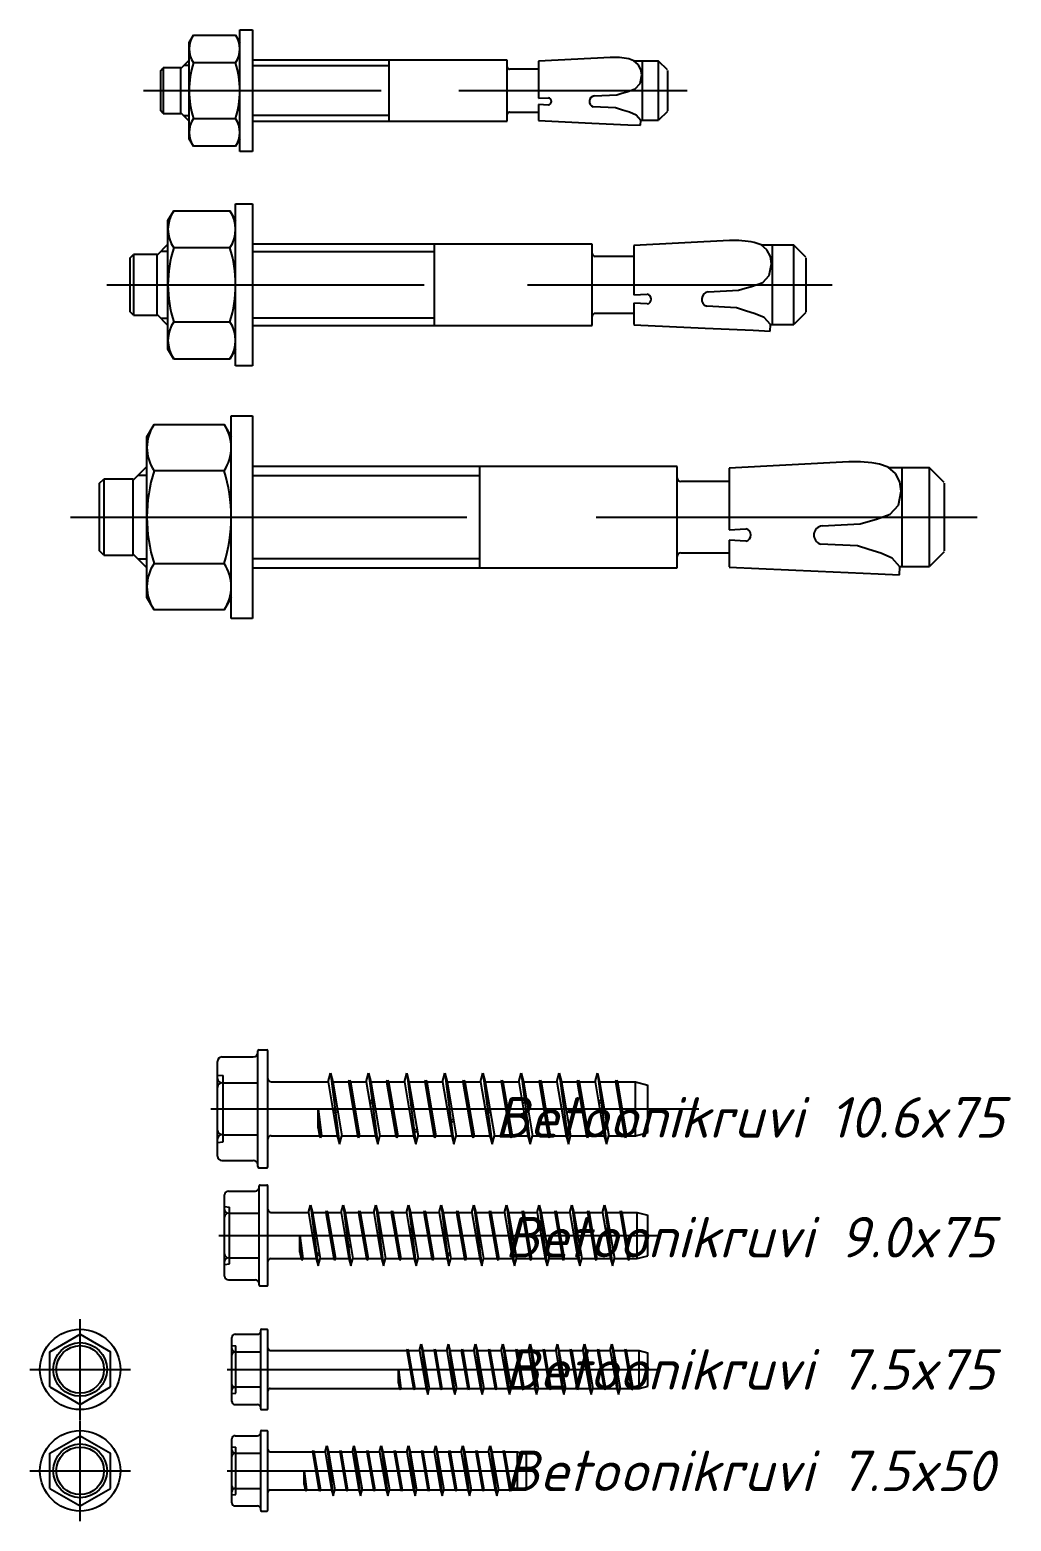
# Model space of a CAD drawing. Header units: millimetres. Extents: x -29692 to 34729, y -8412 to 43293.
# Drawn here: x -16574.8 to -16381.2, y 2980.6 to 3274.8 of the extents above; entities that cross this region are included whole.
import ezdxf

# ---------------------------------------------------------------- set-up
doc = ezdxf.new("R2010")
doc.units = ezdxf.units.MM
doc.layers.add('_0_004_Текст_01', color=7, linetype='Continuous', lineweight=18)
doc.styles.add('Malmerk_DZ_4', font='isocpeui.ttf', dxfattribs={"height": 4})

# ---------------------------------------------------------------- blocks, each defined once
blk = doc.blocks.new('*U1024')
at = {"color": 0, "linetype": 'ByBlock', "lineweight": -2}
for p, q in [((-1.71, 0), (-1.71, 9.77)), ((-1.52, 9.96), (-0.19, 9.96)), ((0, -5.12), (0, 9.77)), ((-8.54, 4.38), (-8.54, 8)), ((-8.54, 4.38), (-8.54, 8)), ((-7.78, 8.76), (-2.47, 8.76)), ((7.99, 4.55), (8.38, 6)), ((8.38, 6), (8.77, 4.55)), ((8.38, 6), (9.93, -6)), ((14.44, 4.55), (14.83, 6)), ((14.83, 6), (16.38, -6)), ((14.83, 6), (15.22, 4.55)), ((20.89, 4.55), (21.28, 6)), ((21.28, 6), (21.67, 4.55)), ((21.28, 6), (22.83, -6)), ((27.34, 4.55), (27.73, 6)), ((27.73, 6), (29.28, -6)), ((27.73, 6), (28.12, 4.55)), ((33.79, 4.55), (34.18, 6)), ((34.18, 6), (35.73, -6)), ((34.18, 6), (34.57, 4.55)), ((40.24, 4.55), (40.63, 6)), ((40.63, 6), (41.02, 4.55)), ((40.63, 6), (42.18, -6)), ((46.69, 4.55), (47.08, 6)), ((47.08, 6), (48.63, -6)), ((47.08, 6), (47.47, 4.55)), ((53.15, 4.55), (53.53, 6)), ((53.53, 6), (53.92, 4.55)), ((53.53, 6), (55.08, -6)), ((59.6, 4.55), (59.98, 6)), ((59.98, 6), (60.37, 4.55)), ((59.98, 6), (61.53, -6)), ((66.05, 4.55), (66.43, 6)), ((66.43, 6), (67.98, -6)), ((66.43, 6), (66.82, 4.55)), ((-8.54, 5.69), (-7.59, 5.61)), ((-8.54, 0), (-8.54, 4.38)), ((-8.54, 0), (-8.54, 4.38)), ((-7.78, 4.38), (-1.71, 4.38)), ((-7.59, 0), (-7.59, 5.61)), ((0.57, 4.55), (7.99, 4.55)), ((7.99, 4.55), (9.54, -4.55)), ((8.77, 4.55), (10.32, -4.55)), ((8.77, 4.55), (11.44, 4.55)), ((11.44, 4.55), (11.6, 4.84)), ((11.44, 4.55), (12.99, -4.55)), ((11.6, 4.84), (11.77, 4.55)), ((11.6, 4.84), (13.15, -4.84)), ((11.77, 4.55), (13.32, -4.55)), ((11.77, 4.55), (14.44, 4.55)), ((14.44, 4.55), (15.99, -4.55)), ((15.22, 4.55), (16.77, -4.55)), ((15.22, 4.55), (17.89, 4.55)), ((17.89, 4.55), (18.05, 4.84)), ((17.89, 4.55), (19.44, -4.55)), ((18.05, 4.84), (19.61, -4.84)), ((18.05, 4.84), (18.22, 4.55)), ((18.22, 4.55), (20.89, 4.55)), ((18.22, 4.55), (19.77, -4.55)), ((20.89, 4.55), (22.44, -4.55)), ((21.67, 4.55), (23.22, -4.55)), ((21.67, 4.55), (24.34, 4.55)), ((24.34, 4.55), (24.51, 4.84)), ((24.34, 4.55), (25.89, -4.55)), ((24.51, 4.84), (24.67, 4.55)), ((24.51, 4.84), (26.06, -4.84)), ((24.67, 4.55), (26.22, -4.55)), ((24.67, 4.55), (27.34, 4.55)), ((27.34, 4.55), (28.89, -4.55)), ((28.12, 4.55), (29.67, -4.55)), ((28.12, 4.55), (30.79, 4.55)), ((30.79, 4.55), (30.96, 4.84)), ((30.79, 4.55), (32.34, -4.55)), ((30.96, 4.84), (32.51, -4.84)), ((30.96, 4.84), (31.12, 4.55)), ((31.12, 4.55), (33.79, 4.55)), ((31.12, 4.55), (32.67, -4.55)), ((33.79, 4.55), (35.34, -4.55)), ((34.57, 4.55), (37.24, 4.55)), ((34.57, 4.55), (36.12, -4.55)), ((37.24, 4.55), (37.41, 4.84)), ((37.24, 4.55), (38.79, -4.55)), ((37.41, 4.84), (38.96, -4.84)), ((37.41, 4.84), (37.57, 4.55)), ((37.57, 4.55), (40.24, 4.55)), ((37.57, 4.55), (39.12, -4.55)), ((40.24, 4.55), (41.79, -4.55)), ((41.02, 4.55), (42.57, -4.55)), ((41.02, 4.55), (43.69, 4.55)), ((43.69, 4.55), (43.86, 4.84)), ((43.69, 4.55), (45.24, -4.55)), ((43.86, 4.84), (44.02, 4.55)), ((43.86, 4.84), (45.41, -4.84)), ((44.02, 4.55), (45.57, -4.55)), ((44.02, 4.55), (46.69, 4.55)), ((46.69, 4.55), (48.25, -4.55)), ((47.47, 4.55), (50.14, 4.55)), ((47.47, 4.55), (49.02, -4.55)), ((50.14, 4.55), (50.31, 4.84)), ((50.14, 4.55), (51.69, -4.55)), ((50.31, 4.84), (51.86, -4.84)), ((50.31, 4.84), (50.47, 4.55)), ((50.47, 4.55), (53.15, 4.55)), ((50.47, 4.55), (52.02, -4.55)), ((53.15, 4.55), (54.7, -4.55)), ((53.92, 4.55), (56.59, 4.55)), ((53.92, 4.55), (55.47, -4.55)), ((56.59, 4.55), (56.76, 4.84)), ((56.59, 4.55), (58.14, -4.55)), ((56.76, 4.84), (56.92, 4.55)), ((56.76, 4.84), (58.31, -4.84)), ((56.92, 4.55), (58.47, -4.55)), ((56.92, 4.55), (59.6, 4.55)), ((59.6, 4.55), (61.15, -4.55)), ((60.37, 4.55), (61.92, -4.55)), ((60.37, 4.55), (63.04, 4.55)), ((63.04, 4.55), (63.21, 4.84)), ((63.04, 4.55), (64.6, -4.55)), ((63.21, 4.84), (63.37, 4.55)), ((63.21, 4.84), (64.76, -4.84)), ((63.37, 4.55), (64.92, -4.55)), ((63.37, 4.55), (66.05, 4.55)), ((66.05, 4.55), (67.6, -4.55)), ((66.82, 4.55), (68.37, -4.55)), ((66.82, 4.55), (69.5, 4.55)), ((69.5, 4.55), (69.66, 4.84)), ((69.5, 4.55), (71.05, -4.55)), ((69.66, 4.84), (71.21, -4.84)), ((69.66, 4.84), (69.82, 4.55)), ((69.82, 4.55), (72.5, 4.55)), ((69.82, 4.55), (71.37, -4.55)), ((72.51, 4.55), (72.88, 4.55)), ((72.88, 4.55), (75, 3.98)), ((72.88, -4.55), (72.88, 4.55)), ((75, -3.98), (75, 3.98)), ((-9.66, 0), (77.15, 0)), ((-8.54, -4.38), (-8.54, 0)), ((-7.59, -5.61), (-7.59, 0)), ((-1.71, -9.77), (-1.71, 0)), ((6.32, -3.26), (6.32, 0)), ((6.32, 0), (6.7, -4.84)), ((6.32, 0), (6.87, -4.55)), ((27.89, 1.33), (28.63, 1.53)), ((27.96, 0.96), (28.7, 1.15)), ((53.69, 1.33), (54.44, 1.53)), ((53.76, 0.96), (54.5, 1.15)), ((66.6, 1.33), (67.34, 1.53)), ((66.66, 0.96), (67.4, 1.15)), ((15.55, -1.97), (16.29, -1.78)), ((15.62, -2.35), (16.36, -2.15)), ((21.72, -0.32), (22.46, -0.12)), ((21.79, -0.7), (22.53, -0.5)), ((41.36, -1.97), (42.1, -1.78)), ((41.42, -2.35), (42.16, -2.15)), ((47.52, -0.32), (48.27, -0.12)), ((47.59, -0.7), (48.33, -0.5)), ((-8.54, -8), (-8.54, -4.38)), ((-8.54, -5.69), (-7.59, -5.61)), ((-7.78, -4.38), (-1.71, -4.38)), ((0, -9.77), (0, -5.12)), ((0.57, -4.55), (6.54, -4.55)), ((6.32, -3.26), (6.54, -4.55)), ((6.54, -4.55), (6.7, -4.84)), ((6.7, -4.84), (6.87, -4.55)), ((6.87, -4.55), (9.54, -4.55)), ((9.38, -3.63), (10.13, -3.43)), ((9.45, -4), (10.19, -3.8)), ((9.54, -4.55), (9.93, -6)), ((9.93, -6), (10.32, -4.55)), ((10.32, -4.55), (12.99, -4.55)), ((12.99, -4.55), (13.15, -4.84)), ((13.15, -4.84), (13.32, -4.55)), ((13.32, -4.55), (15.99, -4.55)), ((15.99, -4.55), (16.38, -6)), ((16.38, -6), (16.77, -4.55)), ((16.77, -4.55), (19.44, -4.55)), ((19.44, -4.55), (19.61, -4.84)), ((19.61, -4.84), (19.77, -4.55)), ((19.77, -4.55), (22.44, -4.55)), ((22.44, -4.55), (22.83, -6)), ((22.83, -6), (23.22, -4.55)), ((23.22, -4.55), (25.89, -4.55)), ((25.89, -4.55), (26.06, -4.84)), ((26.06, -4.84), (26.22, -4.55)), ((26.22, -4.55), (28.89, -4.55)), ((28.89, -4.55), (29.28, -6)), ((29.28, -6), (29.67, -4.55)), ((29.67, -4.55), (32.34, -4.55)), ((32.34, -4.55), (32.51, -4.84)), ((32.51, -4.84), (32.67, -4.55)), ((32.67, -4.55), (35.34, -4.55)), ((35.19, -3.63), (35.93, -3.43)), ((35.25, -4), (35.99, -3.8)), ((35.34, -4.55), (35.73, -6)), ((35.73, -6), (36.12, -4.55)), ((36.12, -4.55), (38.79, -4.55)), ((38.79, -4.55), (38.96, -4.84)), ((38.96, -4.84), (39.12, -4.55)), ((39.12, -4.55), (41.79, -4.55)), ((41.79, -4.55), (42.18, -6)), ((42.18, -6), (42.57, -4.55)), ((42.57, -4.55), (45.24, -4.55)), ((45.24, -4.55), (45.41, -4.84)), ((45.41, -4.84), (45.57, -4.55)), ((45.57, -4.55), (48.25, -4.55)), ((48.25, -4.55), (48.63, -6)), ((48.63, -6), (49.02, -4.55)), ((49.02, -4.55), (51.69, -4.55)), ((51.69, -4.55), (51.86, -4.84)), ((51.86, -4.84), (52.02, -4.55)), ((52.02, -4.55), (54.7, -4.55)), ((54.7, -4.55), (55.08, -6)), ((55.08, -6), (55.47, -4.55)), ((55.47, -4.55), (58.14, -4.55)), ((58.14, -4.55), (58.31, -4.84)), ((58.31, -4.84), (58.47, -4.55)), ((58.47, -4.55), (61.15, -4.55)), ((60.99, -3.63), (61.73, -3.43)), ((61.05, -4), (61.79, -3.8)), ((61.15, -4.55), (61.53, -6)), ((61.53, -6), (61.92, -4.55)), ((61.92, -4.55), (64.6, -4.55)), ((64.6, -4.55), (64.76, -4.84)), ((64.76, -4.84), (64.92, -4.55)), ((64.92, -4.55), (67.6, -4.55)), ((67.6, -4.55), (67.98, -6)), ((67.98, -6), (68.37, -4.55)), ((68.37, -4.55), (71.05, -4.55)), ((71.05, -4.55), (71.21, -4.84)), ((71.21, -4.84), (71.37, -4.55)), ((71.37, -4.55), (72.88, -4.55)), ((72.88, -4.55), (75, -3.98)), ((-7.78, -8.76), (-2.47, -8.76)), ((-1.52, -9.96), (-0.19, -9.96))]:
    blk.add_line(p, q, dxfattribs=at)
for centre, radius, start, end in [((-2.47, 9.52), 0.759, 270, 0), ((-1.52, 9.77), 0.19, 90, 180), ((-0.19, 9.77), 0.19, 0, 90), ((-7.78, 8), 0.759, 90, 180), ((-7.78, 5.14), 0.759, 180, 270), ((-7.78, 3.62), 0.759, 90, 180), ((0.57, 5.12), 0.569, 180, 270), ((-7.78, -3.62), 0.759, 180, 270), ((-7.78, -5.14), 0.759, 90, 180), ((0.57, -5.12), 0.569, 90, 180), ((-7.78, -8), 0.759, 180, 270), ((-2.47, -9.52), 0.759, 0, 90), ((-1.52, -9.77), 0.19, 180, 270), ((-0.19, -9.77), 0.19, 270, 0)]:
    blk.add_arc(centre, radius, start, end, dxfattribs=at)
blk = doc.blocks.new('W-SA_12x75')
at = {"color": 0, "linetype": 'ByBlock', "lineweight": -2}
for p, q in [((-9.96, 5.11), (-9.96, 9.33)), ((-9.96, 5.11), (-9.96, 9.33)), ((-9.08, 10.22), (-2.88, 10.22)), ((-1.99, 0), (-1.99, 11.4)), ((-1.77, 11.62), (-0.22, 11.62)), ((0, -5.98), (0, 11.4)), ((-9.96, 6.64), (-8.85, 6.54)), ((-8.85, 0), (-8.85, 6.54)), ((11.87, 5.31), (12.33, 7)), ((12.33, 7), (12.78, 5.31)), ((12.33, 7), (14.13, -7)), ((19.4, 5.31), (19.85, 7)), ((19.85, 7), (21.66, -7)), ((19.85, 7), (20.3, 5.31)), ((26.93, 5.31), (27.38, 7)), ((27.38, 7), (29.19, -7)), ((27.38, 7), (27.83, 5.31)), ((34.45, 5.31), (34.9, 7)), ((34.9, 7), (35.36, 5.31)), ((34.9, 7), (36.71, -7)), ((41.98, 5.31), (42.43, 7)), ((42.43, 7), (44.24, -7)), ((42.43, 7), (42.88, 5.31)), ((49.5, 5.31), (49.95, 7)), ((49.95, 7), (50.41, 5.31)), ((49.95, 7), (51.76, -7)), ((57.03, 5.31), (57.48, 7)), ((57.48, 7), (57.93, 5.31)), ((57.48, 7), (59.29, -7)), ((64.55, 5.31), (65.01, 7)), ((65.01, 7), (66.82, -7)), ((65.01, 7), (65.46, 5.31)), ((-9.96, 0), (-9.96, 5.11)), ((-9.96, 0), (-9.96, 5.11)), ((-9.08, 5.11), (-1.99, 5.11)), ((0.66, 5.31), (11.87, 5.31)), ((11.87, 5.31), (13.68, -5.31)), ((12.78, 5.31), (14.59, -5.31)), ((12.78, 5.31), (15.9, 5.31)), ((15.9, 5.31), (16.09, 5.64)), ((15.9, 5.31), (17.71, -5.31)), ((16.09, 5.64), (16.28, 5.31)), ((16.09, 5.64), (17.9, -5.64)), ((16.28, 5.31), (18.09, -5.31)), ((16.28, 5.31), (19.4, 5.31)), ((19.4, 5.31), (21.21, -5.31)), ((20.3, 5.31), (22.11, -5.31)), ((20.3, 5.31), (23.42, 5.31)), ((23.42, 5.31), (23.61, 5.64)), ((23.42, 5.31), (25.23, -5.31)), ((23.61, 5.64), (25.42, -5.64)), ((23.61, 5.64), (23.81, 5.31)), ((23.81, 5.31), (26.93, 5.31)), ((23.81, 5.31), (25.61, -5.31)), ((26.93, 5.31), (28.73, -5.31)), ((27.83, 5.31), (30.95, 5.31)), ((27.83, 5.31), (29.64, -5.31)), ((30.95, 5.31), (31.14, 5.64)), ((30.95, 5.31), (32.76, -5.31)), ((31.14, 5.64), (32.95, -5.64)), ((31.14, 5.64), (31.33, 5.31)), ((31.33, 5.31), (34.45, 5.31)), ((31.33, 5.31), (33.14, -5.31)), ((34.45, 5.31), (36.26, -5.31)), ((35.36, 5.31), (37.16, -5.31)), ((35.36, 5.31), (38.47, 5.31)), ((38.47, 5.31), (38.67, 5.64)), ((38.47, 5.31), (40.28, -5.31)), ((38.67, 5.64), (38.86, 5.31)), ((38.67, 5.64), (40.47, -5.64)), ((38.86, 5.31), (40.67, -5.31)), ((38.86, 5.31), (41.98, 5.31)), ((41.98, 5.31), (43.79, -5.31)), ((42.88, 5.31), (46, 5.31)), ((42.88, 5.31), (44.69, -5.31)), ((46, 5.31), (46.19, 5.64)), ((46, 5.31), (47.81, -5.31)), ((46.19, 5.64), (48, -5.64)), ((46.19, 5.64), (46.38, 5.31)), ((46.38, 5.31), (49.5, 5.31)), ((46.38, 5.31), (48.19, -5.31)), ((49.5, 5.31), (51.31, -5.31)), ((50.41, 5.31), (53.53, 5.31)), ((50.41, 5.31), (52.22, -5.31)), ((53.53, 5.31), (53.72, 5.64)), ((53.53, 5.31), (55.33, -5.31)), ((53.72, 5.64), (53.91, 5.31)), ((53.72, 5.64), (55.53, -5.64)), ((53.91, 5.31), (55.72, -5.31)), ((53.91, 5.31), (57.03, 5.31)), ((57.03, 5.31), (58.84, -5.31)), ((57.93, 5.31), (59.74, -5.31)), ((57.93, 5.31), (61.05, 5.31)), ((61.05, 5.31), (61.24, 5.64)), ((61.05, 5.31), (62.86, -5.31)), ((61.24, 5.64), (61.44, 5.31)), ((61.24, 5.64), (63.05, -5.64)), ((61.44, 5.31), (63.24, -5.31)), ((61.44, 5.31), (64.55, 5.31)), ((64.55, 5.31), (66.36, -5.31)), ((65.46, 5.31), (67.27, -5.31)), ((65.46, 5.31), (68.58, 5.31)), ((68.58, 5.31), (68.77, 5.64)), ((68.58, 5.31), (70.39, -5.31)), ((68.77, 5.64), (70.58, -5.64)), ((68.77, 5.64), (68.96, 5.31)), ((68.96, 5.31), (72.08, 5.31)), ((68.96, 5.31), (70.77, -5.31)), ((72.1, 5.31), (72.52, 5.31)), ((72.52, 5.31), (75, 4.65)), ((72.52, -5.31), (72.52, 5.31)), ((75, -4.65), (75, 4.65)), ((-11.27, 0), (85.04, 0)), ((-9.96, -5.11), (-9.96, 0)), ((-8.85, -6.54), (-8.85, 0)), ((-1.99, -11.4), (-1.99, 0)), ((9.92, -3.81), (9.92, 0)), ((9.92, 0), (10.37, -5.64)), ((9.92, 0), (10.56, -5.31)), ((20.04, 1.55), (20.9, 1.79)), ((20.11, 1.11), (20.98, 1.35)), ((50.14, 1.55), (51.01, 1.79)), ((50.22, 1.11), (51.08, 1.35)), ((65.19, 1.55), (66.06, 1.79)), ((65.27, 1.11), (66.13, 1.35)), ((12.84, -0.38), (13.71, -0.14)), ((12.92, -0.81), (13.78, -0.58)), ((35.75, -2.3), (36.61, -2.07)), ((35.82, -2.74), (36.69, -2.51)), ((42.95, -0.38), (43.81, -0.14)), ((43.02, -0.81), (43.88, -0.58)), ((-9.96, -9.33), (-9.96, -5.11)), ((-9.08, -5.11), (-1.99, -5.11)), ((0.66, -5.31), (10.18, -5.31)), ((9.92, -3.81), (10.18, -5.31)), ((10.18, -5.31), (10.37, -5.64)), ((10.37, -5.64), (10.56, -5.31)), ((10.56, -5.31), (13.68, -5.31)), ((13.68, -5.31), (14.13, -7)), ((14.13, -7), (14.59, -5.31)), ((14.59, -5.31), (17.71, -5.31)), ((17.71, -5.31), (17.9, -5.64)), ((17.9, -5.64), (18.09, -5.31)), ((18.09, -5.31), (21.21, -5.31)), ((21.21, -5.31), (21.66, -7)), ((21.66, -7), (22.11, -5.31)), ((22.11, -5.31), (25.23, -5.31)), ((25.23, -5.31), (25.42, -5.64)), ((25.42, -5.64), (25.61, -5.31)), ((25.61, -5.31), (28.73, -5.31)), ((28.55, -4.23), (29.42, -4)), ((28.62, -4.67), (29.49, -4.44)), ((28.73, -5.31), (29.19, -7)), ((29.19, -7), (29.64, -5.31)), ((29.64, -5.31), (32.76, -5.31)), ((32.76, -5.31), (32.95, -5.64)), ((32.95, -5.64), (33.14, -5.31)), ((33.14, -5.31), (36.26, -5.31)), ((36.26, -5.31), (36.71, -7)), ((36.71, -7), (37.16, -5.31)), ((37.16, -5.31), (40.28, -5.31)), ((40.28, -5.31), (40.47, -5.64)), ((40.47, -5.64), (40.67, -5.31)), ((40.67, -5.31), (43.79, -5.31)), ((43.79, -5.31), (44.24, -7)), ((44.24, -7), (44.69, -5.31)), ((44.69, -5.31), (47.81, -5.31)), ((47.81, -5.31), (48, -5.64)), ((48, -5.64), (48.19, -5.31)), ((48.19, -5.31), (51.31, -5.31)), ((51.31, -5.31), (51.76, -7)), ((51.76, -7), (52.22, -5.31)), ((52.22, -5.31), (55.33, -5.31)), ((55.33, -5.31), (55.53, -5.64)), ((55.53, -5.64), (55.72, -5.31)), ((55.72, -5.31), (58.84, -5.31)), ((58.65, -4.23), (59.52, -4)), ((58.73, -4.67), (59.59, -4.44)), ((58.84, -5.31), (59.29, -7)), ((59.29, -7), (59.74, -5.31)), ((59.74, -5.31), (62.86, -5.31)), ((62.86, -5.31), (63.05, -5.64)), ((63.05, -5.64), (63.24, -5.31)), ((63.24, -5.31), (66.36, -5.31)), ((66.36, -5.31), (66.82, -7)), ((66.82, -7), (67.27, -5.31)), ((67.27, -5.31), (70.39, -5.31)), ((70.39, -5.31), (70.58, -5.64)), ((70.58, -5.64), (70.77, -5.31)), ((70.77, -5.31), (72.52, -5.31)), ((72.52, -5.31), (75, -4.65)), ((-9.96, -6.64), (-8.85, -6.54)), ((0, -11.4), (0, -5.98)), ((-9.08, -10.22), (-2.88, -10.22)), ((-1.77, -11.62), (-0.22, -11.62))]:
    blk.add_line(p, q, dxfattribs=at)
for centre, radius, start, end in [((-9.08, 9.33), 0.885, 90, 180), ((-2.88, 11.1), 0.885, 270, 0), ((-1.77, 11.4), 0.221, 90, 180), ((-0.22, 11.4), 0.221, 0, 90), ((-9.08, 5.99), 0.885, 180, 270), ((0.66, 5.98), 0.664, 180, 270), ((-9.08, 4.22), 0.885, 90, 180), ((-9.08, -4.22), 0.885, 180, 270), ((-9.08, -5.99), 0.885, 90, 180), ((0.66, -5.98), 0.664, 90, 180), ((-9.08, -9.33), 0.885, 180, 270), ((-2.88, -11.1), 0.885, 0, 90), ((-1.77, -11.4), 0.221, 180, 270), ((-0.22, -11.4), 0.221, 270, 0)]:
    blk.add_arc(centre, radius, start, end, dxfattribs=at)
blk = doc.blocks.new('HSA M12')
at = {"color": 0, "linetype": 'ByBlock', "lineweight": -2}
for p, q in [((-2.5, 12), (0, 12)), ((-2.5, -12), (-2.5, 12)), ((0, 12), (0, -12)), ((-12.5, 9.5), (-11.65, 10.97)), ((-12.5, -9.5), (-12.5, 9.5)), ((-11.65, 10.97), (-3.35, 10.97)), ((-3.35, 10.97), (-2.5, 9.5)), ((-14.11, 4.39), (-12.5, 6)), ((50.29, 6), (0, 6)), ((26.89, 6), (26.89, -6)), ((50.29, -6), (50.29, 6)), ((70.62, 6.54), (56.44, 5.8)), ((75.27, 5.9), (74.25, 6.28)), ((76.14, 5.18), (75.27, 5.9)), ((-18.11, 4), (-17.61, 4.5)), ((-18.11, -4), (-18.11, 4)), ((-17.61, 4.5), (-17.61, -4.5)), ((-14.11, 4.5), (-17.61, 4.5)), ((-14.11, -4.39), (-14.11, 4.39)), ((-12.5, 4.93), (-13.57, 4.93)), ((-3.35, 5.49), (-11.65, 5.49)), ((0, 4.93), (26.89, 4.93)), ((56.44, 4.22), (50.74, 4.22)), ((56.44, 5.8), (56.44, -1.5)), ((80.14, 5.85), (75.37, 5.85)), ((76.66, 4.2), (76.14, 5.18)), ((76.49, 1.4), (76.8, 3.09)), ((76.8, 3.09), (76.66, 4.2)), ((76.89, 5.85), (76.89, -5.85)), ((81.89, 4.09), (80.14, 5.85)), ((80.14, -5.85), (80.14, 5.85)), ((81.89, 4), (81.89, -4)), ((-21.53, 0), (25.39, 0)), ((40.71, 0), (85.8, 0)), ((73.87, -0.24), (75.51, 0.36)), ((75.51, 0.36), (76.49, 1.4)), ((56.44, -1.5), (58.4, -1.39)), ((56.44, -2.72), (56.44, -5.89)), ((58.4, -2.83), (56.44, -2.72)), ((67.46, -1.03), (71.93, -0.8)), ((71.93, -0.8), (72.89, -0.51)), ((72.89, -0.51), (73.87, -0.24)), ((-17.61, -4.5), (-18.11, -4)), ((-17.61, -4.5), (-14.11, -4.5)), ((-12.5, -6), (-14.11, -4.39)), ((-13.57, -4.93), (-12.5, -4.93)), ((-11.65, -5.49), (-3.35, -5.49)), ((26.89, -4.93), (0, -4.93)), ((50.74, -4.22), (56.44, -4.22)), ((71.64, -3.41), (67.24, -3.18)), ((72.99, -3.84), (71.64, -3.41)), ((74.39, -4.27), (72.99, -3.84)), ((75.72, -4.85), (74.39, -4.27)), ((76.65, -5.89), (75.72, -4.85)), ((76.63, -5.85), (80.14, -5.85)), ((81.89, -4.09), (80.14, -5.85)), ((0, -6), (50.29, -6)), ((56.44, -5.91), (66.99, -6.4)), ((66.99, -6.4), (74.09, -6.72)), ((74.09, -6.72), (76.6, -6.84)), ((76.6, -6.84), (76.65, -5.89)), ((-11.65, -10.97), (-12.5, -9.5)), ((-3.35, -10.97), (-11.65, -10.97)), ((-2.5, -9.5), (-3.35, -10.97)), ((0, -12), (-2.5, -12))]:
    blk.add_line(p, q, dxfattribs=at)
for centre, radius, start, end in [((-7.65, 8.23), 4.85, 145.5615, 214.4385), ((-7.35, 8.23), 4.85, 325.5615, 34.4385), ((71.38, -8.06), 14.62, 78.7007, 93), ((5.63, 0), 18.13, 162.383, 197.617), ((-20.63, 0), 18.13, 342.383, 17.617), ((50.74, 4.66), 0.449, 180, 270), ((58.29, -2.11), 0.723, 278.5979, 81.4021), ((67.58, -2.13), 1.11, 96.1252, 252.1482), ((-7.65, -8.23), 4.85, 145.5615, 214.4385), ((-7.35, -8.23), 4.85, 325.5615, 34.4385), ((50.74, -4.66), 0.449, 90, 180)]:
    blk.add_arc(centre, radius, start, end, dxfattribs=at)
blk = doc.blocks.new('HSA M16')
at = {"color": 0, "linetype": 'ByBlock', "lineweight": -2}
for p, q in [((-3.33, 16), (0, 16)), ((-3.33, -16), (-3.33, 16)), ((0, 16), (0, -16)), ((-16.67, 12.67), (-15.53, 14.63)), ((-16.67, -12.67), (-16.67, 12.67)), ((-15.53, 14.63), (-4.47, 14.63)), ((-4.47, 14.63), (-3.33, 12.67)), ((-24.15, 5.33), (-23.48, 6)), ((-23.48, 6), (-23.48, -6)), ((-18.81, 6), (-23.48, 6)), ((-18.81, 5.85), (-16.67, 8)), ((-16.67, 6.57), (-18.1, 6.57)), ((-4.47, 7.31), (-15.53, 7.31)), ((67.05, 8), (0, 8)), ((0, 6.57), (35.85, 6.57)), ((35.85, 8), (35.85, -8)), ((67.05, -8), (67.05, 8)), ((94.16, 8.72), (75.25, 7.73)), ((75.25, 7.73), (75.25, -2)), ((100.36, 7.87), (99, 8.37)), ((101.52, 6.9), (100.36, 7.87)), ((106.85, 7.8), (100.49, 7.8)), ((102.22, 5.6), (101.52, 6.9)), ((102.52, 7.8), (102.52, -7.8)), ((109.19, 5.46), (106.85, 7.8)), ((106.85, -7.8), (106.85, 7.8)), ((-24.15, -5.33), (-24.15, 5.33)), ((-18.81, -5.85), (-18.81, 5.85)), ((75.25, 5.62), (67.65, 5.62)), ((101.99, 1.87), (102.4, 4.12)), ((102.4, 4.12), (102.22, 5.6)), ((109.19, 5.33), (109.19, -5.33)), ((-28.71, 0), (33.86, 0)), ((54.28, 0), (114.4, 0)), ((98.5, -0.32), (100.68, 0.49)), ((100.68, 0.49), (101.99, 1.87)), ((75.25, -2), (77.86, -1.86)), ((89.95, -1.38), (95.91, -1.06)), ((95.91, -1.06), (97.19, -0.68)), ((97.19, -0.68), (98.5, -0.32)), ((-23.48, -6), (-24.15, -5.33)), ((-16.67, -8), (-18.81, -5.85)), ((67.65, -5.62), (75.25, -5.62)), ((75.25, -3.63), (75.25, -7.85)), ((77.86, -3.77), (75.25, -3.63)), ((95.52, -4.55), (89.65, -4.24)), ((97.32, -5.12), (95.52, -4.55)), ((99.19, -5.69), (97.32, -5.12)), ((100.96, -6.47), (99.19, -5.69)), ((109.19, -5.46), (106.85, -7.8)), ((-23.48, -6), (-18.81, -6)), ((-18.1, -6.57), (-16.67, -6.57)), ((-15.53, -7.31), (-4.47, -7.31)), ((35.85, -6.57), (0, -6.57)), ((0, -8), (67.05, -8)), ((75.25, -7.88), (89.32, -8.53)), ((89.32, -8.53), (98.79, -8.97)), ((102.2, -7.85), (100.96, -6.47)), ((102.14, -9.12), (102.2, -7.85)), ((102.17, -7.8), (106.85, -7.8)), ((98.79, -8.97), (102.14, -9.12)), ((-15.53, -14.63), (-16.67, -12.67)), ((-4.47, -14.63), (-15.53, -14.63)), ((-3.33, -12.67), (-4.47, -14.63)), ((0, -16), (-3.33, -16))]:
    blk.add_line(p, q, dxfattribs=at)
for centre, radius, start, end in [((-10.2, 10.97), 6.47, 145.5615, 214.4385), ((-9.8, 10.97), 6.47, 325.5615, 34.4385), ((7.5, 0), 24.17, 162.383, 197.617), ((-27.5, 0), 24.17, 342.383, 17.617), ((67.65, 6.22), 0.598, 180, 270), ((95.18, -10.75), 19.5, 78.7007, 93), ((77.72, -2.81), 0.965, 278.5979, 81.4021), ((90.11, -2.84), 1.47, 96.1252, 252.1482), ((67.65, -6.22), 0.598, 90, 180), ((-10.2, -10.97), 6.47, 145.5615, 214.4385), ((-9.8, -10.97), 6.47, 325.5615, 34.4385)]:
    blk.add_arc(centre, radius, start, end, dxfattribs=at)
blk = doc.blocks.new('HSA M20')
at = {"color": 0, "linetype": 'ByBlock', "lineweight": -2}
for p, q in [((-20.83, 15.83), (-19.42, 18.29)), ((-19.42, 18.29), (-5.58, 18.29)), ((-5.58, 18.29), (-4.17, 15.83)), ((-4.17, 20), (0, 20)), ((-4.17, -20), (-4.17, 20)), ((0, 20), (0, -20)), ((-20.83, -15.83), (-20.83, 15.83)), ((-23.52, 7.32), (-20.83, 10)), ((-5.58, 9.14), (-19.42, 9.14)), ((83.82, 10), (0, 10)), ((44.82, 10), (44.82, -10)), ((83.82, -10), (83.82, 10)), ((117.69, 10.91), (94.06, 9.67)), ((94.06, 9.67), (94.06, -2.5)), ((125.45, 9.84), (123.75, 10.47)), ((126.91, 8.63), (125.45, 9.84)), ((133.57, 9.75), (125.61, 9.75)), ((128.15, 9.75), (128.15, -9.75)), ((136.49, 6.82), (133.57, 9.75)), ((133.57, -9.75), (133.57, 9.75)), ((-30.18, 6.67), (-29.35, 7.5)), ((-30.18, -6.67), (-30.18, 6.67)), ((-29.35, 7.5), (-29.35, -7.5)), ((-23.52, 7.5), (-29.35, 7.5)), ((-23.52, -7.32), (-23.52, 7.32)), ((-20.83, 8.21), (-22.62, 8.21)), ((0, 8.21), (44.82, 8.21)), ((94.06, 7.03), (84.56, 7.03)), ((127.77, 6.99), (126.91, 8.63)), ((128, 5.15), (127.77, 6.99)), ((136.48, 6.67), (136.48, -6.67)), ((127.48, 2.33), (128, 5.15)), ((-35.89, 0), (42.32, 0)), ((67.84, 0), (143, 0)), ((123.12, -0.4), (125.85, 0.61)), ((125.85, 0.61), (127.48, 2.33)), ((94.06, -2.5), (97.33, -2.32)), ((112.44, -1.72), (119.89, -1.33)), ((119.89, -1.33), (121.49, -0.85)), ((121.49, -0.85), (123.12, -0.4)), ((94.06, -4.54), (94.06, -9.81)), ((97.33, -4.71), (94.06, -4.54)), ((119.4, -5.69), (112.07, -5.3)), ((121.65, -6.4), (119.4, -5.69)), ((-29.35, -7.5), (-30.18, -6.67)), ((-29.35, -7.5), (-23.52, -7.5)), ((-20.83, -10), (-23.52, -7.32)), ((-22.62, -8.21), (-20.83, -8.21)), ((44.82, -8.21), (0, -8.21)), ((84.56, -7.03), (94.06, -7.03)), ((123.99, -7.11), (121.65, -6.4)), ((126.2, -8.08), (123.99, -7.11)), ((127.75, -9.82), (126.2, -8.08)), ((136.49, -6.82), (133.57, -9.75)), ((-19.42, -9.14), (-5.58, -9.14)), ((0, -10), (83.82, -10)), ((94.06, -9.85), (111.65, -10.66)), ((111.65, -10.66), (123.49, -11.21)), ((123.49, -11.21), (127.67, -11.4)), ((127.67, -11.4), (127.75, -9.82)), ((127.71, -9.75), (133.57, -9.75)), ((-19.42, -18.29), (-20.83, -15.83)), ((-4.17, -15.83), (-5.58, -18.29)), ((-5.58, -18.29), (-19.42, -18.29)), ((0, -20), (-4.17, -20))]:
    blk.add_line(p, q, dxfattribs=at)
for centre, radius, start, end in [((-12.75, 13.72), 8.08, 145.5615, 214.4385), ((-12.25, 13.72), 8.08, 325.5615, 34.4385), ((9.38, 0), 30.21, 162.383, 197.617), ((-34.38, 0), 30.21, 342.383, 17.617), ((118.97, -13.44), 24.38, 78.7007, 93), ((84.56, 7.77), 0.748, 180, 270), ((97.15, -3.52), 1.21, 278.5979, 81.4021), ((112.63, -3.55), 1.84, 96.1252, 252.1482), ((84.56, -7.77), 0.748, 90, 180), ((-12.75, -13.72), 8.08, 145.5615, 214.4385), ((-12.25, -13.72), 8.08, 325.5615, 34.4385)]:
    blk.add_arc(centre, radius, start, end, dxfattribs=at)
blk = doc.blocks.new('Betoonikruvi 7.5 pealt')
at = {"color": 0, "linetype": 'ByBlock', "lineweight": -2}
for p, q in [((0, -9.93), (0, 9.93)), ((-6, 3.46), (0, 6.93)), ((0, 6.93), (6, 3.46)), ((-6, -3.46), (-6, 3.46)), ((6, -3.46), (6, 3.46)), ((-9.93, 0), (9.93, 0)), ((-6, -3.46), (0, -6.93)), ((0, -6.93), (6, -3.46))]:
    blk.add_line(p, q, dxfattribs=at)
for radius in [7.93, 5.3, 4.7]:
    blk.add_circle((0, 0), radius, dxfattribs=at)
blk = doc.blocks.new('Betoonikruvi 7.5x75')
at = {"color": 0, "linetype": 'ByBlock', "lineweight": -2}
for p, q in [((-7.11, 3.46), (-7.11, 6.3)), ((-7.11, 3.46), (-7.11, 6.3)), ((-6.48, 6.93), (-2.06, 6.93)), ((-1.42, 0), (-1.42, 7.77)), ((-1.26, 7.93), (-0.16, 7.93)), ((0, -7.77), (0, 7.77)), ((-7.11, 4.74), (-6.32, 4.67)), ((-7.11, 0), (-7.11, 3.46)), ((-7.11, 0), (-7.11, 3.46)), ((-6.48, 3.46), (-1.42, 3.46)), ((-6.32, 0), (-6.32, 4.67)), ((0.47, 3.75), (27.41, 3.75)), ((27.41, 3.75), (27.55, 3.99)), ((27.41, 3.75), (28.7, -3.75)), ((27.55, 3.99), (28.84, -3.99)), ((27.55, 3.99), (27.68, 3.75)), ((27.68, 3.75), (29.91, 3.75)), ((27.68, 3.75), (29.91, 3.75)), ((27.68, 3.75), (28.97, -3.75)), ((29.91, 3.75), (30.23, 4.96)), ((29.91, 3.75), (31.2, -3.75)), ((30.23, 4.96), (30.56, 3.75)), ((30.23, 4.96), (31.53, -4.96)), ((30.56, 3.75), (32.78, 3.75)), ((30.56, 3.75), (31.85, -3.75)), ((32.78, 3.75), (32.92, 3.99)), ((32.78, 3.75), (34.08, -3.75)), ((32.92, 3.99), (33.06, 3.75)), ((32.92, 3.99), (34.21, -3.99)), ((33.06, 3.75), (34.35, -3.75)), ((33.06, 3.75), (35.29, 3.75)), ((35.29, 3.75), (35.61, 4.96)), ((35.29, 3.75), (36.58, -3.75)), ((35.61, 4.96), (36.9, -4.96)), ((35.61, 4.96), (35.93, 3.75)), ((35.93, 3.75), (38.16, 3.75)), ((35.93, 3.75), (37.22, -3.75)), ((38.16, 3.75), (38.3, 3.99)), ((38.16, 3.75), (39.45, -3.75)), ((38.3, 3.99), (38.43, 3.75)), ((38.3, 3.99), (39.59, -3.99)), ((38.43, 3.75), (39.73, -3.75)), ((38.43, 3.75), (40.66, 3.75)), ((40.66, 3.75), (40.98, 4.96)), ((40.66, 3.75), (41.95, -3.75)), ((40.98, 4.96), (42.28, -4.96)), ((40.98, 4.96), (41.31, 3.75)), ((41.31, 3.75), (43.54, 3.75)), ((41.31, 3.75), (42.6, -3.75)), ((43.54, 3.75), (43.67, 3.99)), ((43.54, 3.75), (44.83, -3.75)), ((43.67, 3.99), (44.96, -3.99)), ((43.67, 3.99), (43.81, 3.75)), ((43.81, 3.75), (46.04, 3.75)), ((43.81, 3.75), (45.1, -3.75)), ((46.04, 3.75), (46.36, 4.96)), ((46.04, 3.75), (47.33, -3.75)), ((46.36, 4.96), (46.68, 3.75)), ((46.36, 4.96), (47.65, -4.96)), ((46.68, 3.75), (48.91, 3.75)), ((46.68, 3.75), (47.97, -3.75)), ((48.91, 3.75), (49.05, 3.99)), ((48.91, 3.75), (50.2, -3.75)), ((49.05, 3.99), (49.18, 3.75)), ((49.05, 3.99), (50.34, -3.99)), ((49.18, 3.75), (50.48, -3.75)), ((49.18, 3.75), (51.41, 3.75)), ((51.41, 3.75), (51.74, 4.96)), ((51.41, 3.75), (52.7, -3.75)), ((51.74, 4.96), (52.06, 3.75)), ((51.74, 4.96), (53.03, -4.96)), ((52.06, 3.75), (53.35, -3.75)), ((52.06, 3.75), (54.29, 3.75)), ((54.29, 3.75), (54.42, 3.99)), ((54.29, 3.75), (55.58, -3.75)), ((54.42, 3.99), (54.56, 3.75)), ((54.42, 3.99), (55.72, -3.99)), ((54.56, 3.75), (55.85, -3.75)), ((54.56, 3.75), (56.79, 3.75)), ((56.79, 3.75), (57.11, 4.96)), ((56.79, 3.75), (58.08, -3.75)), ((57.11, 4.96), (58.4, -4.96)), ((57.11, 4.96), (57.43, 3.75)), ((57.43, 3.75), (58.73, -3.75)), ((57.43, 3.75), (59.66, 3.75)), ((59.66, 3.75), (59.8, 3.99)), ((59.66, 3.75), (60.95, -3.75)), ((59.8, 3.99), (61.09, -3.99)), ((59.8, 3.99), (59.94, 3.75)), ((59.94, 3.75), (62.16, 3.75)), ((59.94, 3.75), (61.23, -3.75)), ((62.16, 3.75), (62.49, 4.96)), ((62.16, 3.75), (63.46, -3.75)), ((62.49, 4.96), (62.81, 3.75)), ((62.49, 4.96), (63.78, -4.96)), ((62.81, 3.75), (64.1, -3.75)), ((62.81, 3.75), (65.04, 3.75)), ((65.04, 3.75), (65.17, 3.99)), ((65.04, 3.75), (66.33, -3.75)), ((65.17, 3.99), (65.31, 3.75)), ((65.17, 3.99), (66.47, -3.99)), ((65.31, 3.75), (66.6, -3.75)), ((65.31, 3.75), (67.54, 3.75)), ((67.54, 3.75), (67.86, 4.96)), ((67.54, 3.75), (68.83, -3.75)), ((67.86, 4.96), (69.15, -4.96)), ((67.86, 4.96), (68.18, 3.75)), ((68.18, 3.75), (69.48, -3.75)), ((68.18, 3.75), (70.41, 3.75)), ((70.41, 3.75), (70.55, 3.99)), ((70.41, 3.75), (71.7, -3.75)), ((70.55, 3.99), (71.84, -3.99)), ((70.55, 3.99), (70.69, 3.75)), ((70.69, 3.75), (72.91, 3.75)), ((70.69, 3.75), (71.98, -3.75)), ((72.93, 3.75), (73.23, 3.75)), ((73.23, 3.75), (75, 3.28)), ((73.23, -3.75), (73.23, 3.75)), ((75, -3.28), (75, 3.28)), ((46.49, 1.11), (47.11, 1.27)), ((46.55, 0.8), (47.17, 0.96)), ((68, 1.11), (68.61, 1.27)), ((68.05, 0.8), (68.67, 0.96)), ((-8.05, 0), (76.79, 0)), ((-7.11, -3.46), (-7.11, 0)), ((-6.32, -4.67), (-6.32, 0)), ((-1.42, -7.77), (-1.42, 0)), ((25.79, -2.68), (25.79, 0)), ((25.79, 0), (26.11, -3.99)), ((25.79, 0), (26.24, -3.75)), ((25.79, -2.68), (25.97, -3.75)), ((30.84, -1.65), (31.45, -1.48)), ((30.89, -1.96), (31.51, -1.79)), ((35.98, -0.27), (36.6, -0.1)), ((36.03, -0.58), (36.65, -0.42)), ((41.35, -0.27), (41.97, -0.1)), ((41.41, -0.58), (42.02, -0.42)), ((52.57, -2.98), (53.19, -2.81)), ((57.71, -1.65), (58.33, -1.48)), ((57.77, -1.96), (58.39, -1.79)), ((62.85, -0.27), (63.47, -0.1)), ((62.91, -0.58), (63.53, -0.42)), ((-7.11, -6.3), (-7.11, -3.46)), ((-7.11, -4.74), (-6.32, -4.67)), ((-6.48, -3.46), (-1.42, -3.46)), ((0.47, -3.75), (25.97, -3.75)), ((23.6, -3.75), (25.83, -3.75)), ((25.97, -3.75), (26.11, -3.99)), ((26.11, -3.99), (26.24, -3.75)), ((26.24, -3.75), (28.7, -3.75)), ((26.24, -3.75), (28.7, -3.75)), ((28.7, -3.75), (28.84, -3.99)), ((28.84, -3.99), (28.97, -3.75)), ((28.97, -3.75), (31.2, -3.75)), ((28.97, -3.75), (31.2, -3.75)), ((31.2, -3.75), (31.53, -4.96)), ((31.53, -4.96), (31.85, -3.75)), ((31.85, -3.75), (34.08, -3.75)), ((34.08, -3.75), (34.21, -3.99)), ((34.21, -3.99), (34.35, -3.75)), ((34.35, -3.75), (36.58, -3.75)), ((36.58, -3.75), (36.9, -4.96)), ((36.9, -4.96), (37.22, -3.75)), ((37.22, -3.75), (39.45, -3.75)), ((39.45, -3.75), (39.59, -3.99)), ((39.59, -3.99), (39.73, -3.75)), ((39.73, -3.75), (41.95, -3.75)), ((41.95, -3.75), (42.28, -4.96)), ((42.28, -4.96), (42.6, -3.75)), ((42.6, -3.75), (44.83, -3.75)), ((44.83, -3.75), (44.96, -3.99)), ((44.96, -3.99), (45.1, -3.75)), ((45.1, -3.75), (47.33, -3.75)), ((47.33, -3.75), (47.65, -4.96)), ((47.65, -4.96), (47.97, -3.75)), ((47.97, -3.75), (50.2, -3.75)), ((50.2, -3.75), (50.34, -3.99)), ((50.34, -3.99), (50.48, -3.75)), ((50.48, -3.75), (52.7, -3.75)), ((52.63, -3.29), (53.24, -3.13)), ((52.7, -3.75), (53.03, -4.96)), ((53.03, -4.96), (53.35, -3.75)), ((53.35, -3.75), (55.58, -3.75)), ((55.58, -3.75), (55.72, -3.99)), ((55.72, -3.99), (55.85, -3.75)), ((55.85, -3.75), (58.08, -3.75)), ((58.08, -3.75), (58.4, -4.96)), ((58.4, -4.96), (58.73, -3.75)), ((58.73, -3.75), (60.95, -3.75)), ((60.95, -3.75), (61.09, -3.99)), ((61.09, -3.99), (61.23, -3.75)), ((61.23, -3.75), (63.46, -3.75)), ((63.46, -3.75), (63.78, -4.96)), ((63.78, -4.96), (64.1, -3.75)), ((64.1, -3.75), (66.33, -3.75)), ((66.33, -3.75), (66.47, -3.99)), ((66.47, -3.99), (66.6, -3.75)), ((66.6, -3.75), (68.83, -3.75)), ((68.83, -3.75), (69.15, -4.96)), ((69.15, -4.96), (69.48, -3.75)), ((69.48, -3.75), (71.7, -3.75)), ((71.7, -3.75), (71.84, -3.99)), ((71.84, -3.99), (71.98, -3.75)), ((71.98, -3.75), (73.23, -3.75)), ((73.23, -3.75), (75, -3.28)), ((-6.48, -6.93), (-2.06, -6.93)), ((-1.26, -7.93), (-0.16, -7.93))]:
    blk.add_line(p, q, dxfattribs=at)
for centre, radius, start, end in [((-6.48, 6.3), 0.632, 90, 180), ((-2.06, 7.56), 0.632, 270, 0), ((-1.26, 7.77), 0.158, 90, 180), ((-0.16, 7.77), 0.158, 0, 90), ((-6.48, 4.1), 0.632, 180, 270), ((-6.48, 2.83), 0.632, 90, 180), ((0.47, 4.22), 0.474, 180, 270), ((-6.62, -2.99), 0.498, 183.6044, 285.8299), ((-6.48, -4.1), 0.632, 90, 180), ((0.47, -4.22), 0.474, 90, 180), ((-6.48, -6.3), 0.632, 180, 270), ((-2.06, -7.56), 0.632, 0, 90), ((-1.26, -7.77), 0.158, 180, 270), ((-0.16, -7.77), 0.158, 270, 0)]:
    blk.add_arc(centre, radius, start, end, dxfattribs=at)
blk = doc.blocks.new('Betoonikruvi 7.5x50')
at = {"color": 0, "linetype": 'ByBlock', "lineweight": -2}
for p, q in [((-7.11, 3.46), (-7.11, 6.3)), ((-7.11, 3.46), (-7.11, 6.3)), ((-6.48, 6.93), (-2.06, 6.93)), ((-1.42, 0), (-1.42, 7.77)), ((-1.26, 7.93), (-0.16, 7.93)), ((0, -7.77), (0, 7.77)), ((-7.11, 4.74), (-6.32, 4.67)), ((-7.11, 0), (-7.11, 3.46)), ((-7.11, 0), (-7.11, 3.46)), ((-6.48, 3.46), (-1.42, 3.46)), ((-6.32, 0), (-6.32, 4.67)), ((0.47, 3.75), (8.78, 3.75)), ((8.78, 3.75), (8.92, 3.99)), ((8.78, 3.75), (10.08, -3.75)), ((8.92, 3.99), (10.21, -3.99)), ((8.92, 3.99), (9.06, 3.75)), ((9.06, 3.75), (11.29, 3.75)), ((9.06, 3.75), (10.35, -3.75)), ((11.29, 3.75), (11.61, 4.96)), ((11.29, 3.75), (12.58, -3.75)), ((11.61, 4.96), (11.93, 3.75)), ((11.61, 4.96), (12.9, -4.96)), ((11.93, 3.75), (13.22, -3.75)), ((11.93, 3.75), (14.16, 3.75)), ((14.16, 3.75), (14.3, 3.99)), ((14.16, 3.75), (15.45, -3.75)), ((14.3, 3.99), (14.43, 3.75)), ((14.3, 3.99), (15.59, -3.99)), ((14.43, 3.75), (15.73, -3.75)), ((14.43, 3.75), (16.66, 3.75)), ((16.66, 3.75), (16.98, 4.96)), ((16.66, 3.75), (17.95, -3.75)), ((16.98, 4.96), (18.28, -4.96)), ((16.98, 4.96), (17.31, 3.75)), ((17.31, 3.75), (19.54, 3.75)), ((17.31, 3.75), (18.6, -3.75)), ((19.54, 3.75), (19.67, 3.99)), ((19.54, 3.75), (20.83, -3.75)), ((19.67, 3.99), (20.96, -3.99)), ((19.67, 3.99), (19.81, 3.75)), ((19.81, 3.75), (22.04, 3.75)), ((19.81, 3.75), (21.1, -3.75)), ((22.04, 3.75), (22.36, 4.96)), ((22.04, 3.75), (23.33, -3.75)), ((22.36, 4.96), (22.68, 3.75)), ((22.36, 4.96), (23.65, -4.96)), ((22.68, 3.75), (24.91, 3.75)), ((22.68, 3.75), (23.97, -3.75)), ((24.91, 3.75), (25.05, 3.99)), ((24.91, 3.75), (26.2, -3.75)), ((25.05, 3.99), (25.18, 3.75)), ((25.05, 3.99), (26.34, -3.99)), ((25.18, 3.75), (26.48, -3.75)), ((25.18, 3.75), (27.41, 3.75)), ((27.41, 3.75), (27.74, 4.96)), ((27.41, 3.75), (28.7, -3.75)), ((27.74, 4.96), (28.06, 3.75)), ((27.74, 4.96), (29.03, -4.96)), ((28.06, 3.75), (29.35, -3.75)), ((28.06, 3.75), (30.29, 3.75)), ((30.29, 3.75), (30.42, 3.99)), ((30.29, 3.75), (31.58, -3.75)), ((30.42, 3.99), (30.56, 3.75)), ((30.42, 3.99), (31.72, -3.99)), ((30.56, 3.75), (31.85, -3.75)), ((30.56, 3.75), (32.79, 3.75)), ((32.79, 3.75), (33.11, 4.96)), ((32.79, 3.75), (34.08, -3.75)), ((33.11, 4.96), (34.4, -4.96)), ((33.11, 4.96), (33.43, 3.75)), ((33.43, 3.75), (34.73, -3.75)), ((33.43, 3.75), (35.66, 3.75)), ((35.66, 3.75), (35.8, 3.99)), ((35.66, 3.75), (36.95, -3.75)), ((35.8, 3.99), (37.09, -3.99)), ((35.8, 3.99), (35.94, 3.75)), ((35.94, 3.75), (38.16, 3.75)), ((35.94, 3.75), (37.23, -3.75)), ((38.16, 3.75), (38.49, 4.96)), ((38.16, 3.75), (39.46, -3.75)), ((38.49, 4.96), (38.81, 3.75)), ((38.49, 4.96), (39.78, -4.96)), ((38.81, 3.75), (40.1, -3.75)), ((38.81, 3.75), (41.04, 3.75)), ((41.04, 3.75), (41.17, 3.99)), ((41.04, 3.75), (42.33, -3.75)), ((41.17, 3.99), (41.31, 3.75)), ((41.17, 3.99), (42.47, -3.99)), ((41.31, 3.75), (42.6, -3.75)), ((41.31, 3.75), (43.54, 3.75)), ((43.54, 3.75), (43.86, 4.96)), ((43.54, 3.75), (44.83, -3.75)), ((43.86, 4.96), (45.15, -4.96)), ((43.86, 4.96), (44.18, 3.75)), ((44.18, 3.75), (45.48, -3.75)), ((44.18, 3.75), (46.41, 3.75)), ((46.41, 3.75), (46.55, 3.99)), ((46.41, 3.75), (47.7, -3.75)), ((46.55, 3.99), (47.84, -3.99)), ((46.55, 3.99), (46.69, 3.75)), ((46.69, 3.75), (48.91, 3.75)), ((46.69, 3.75), (47.98, -3.75)), ((48.93, 3.75), (49.23, 3.75)), ((49.23, 3.75), (51, 3.28)), ((49.23, -3.75), (49.23, 3.75)), ((51, -3.28), (51, 3.28)), ((22.49, 1.11), (23.11, 1.27)), ((22.55, 0.8), (23.17, 0.96)), ((44, 1.11), (44.61, 1.27)), ((44.05, 0.8), (44.67, 0.96)), ((-8.05, 0), (52.79, 0)), ((-7.11, -3.46), (-7.11, 0)), ((-6.32, -4.67), (-6.32, 0)), ((-1.42, -7.77), (-1.42, 0)), ((7.16, -2.68), (7.16, 0)), ((7.16, 0), (7.48, -3.99)), ((7.16, 0), (7.62, -3.75)), ((7.16, -2.68), (7.35, -3.75)), ((12.21, -1.65), (12.83, -1.48)), ((12.27, -1.96), (12.88, -1.79)), ((17.35, -0.27), (17.97, -0.1)), ((17.41, -0.58), (18.02, -0.42)), ((28.57, -2.98), (29.19, -2.81)), ((33.71, -1.65), (34.33, -1.48)), ((33.77, -1.96), (34.39, -1.79)), ((38.85, -0.27), (39.47, -0.1)), ((38.91, -0.58), (39.53, -0.42)), ((-7.11, -6.3), (-7.11, -3.46)), ((-7.11, -4.74), (-6.32, -4.67)), ((-6.48, -3.46), (-1.42, -3.46)), ((0.47, -3.75), (7.35, -3.75)), ((4.97, -3.75), (7.2, -3.75)), ((7.35, -3.75), (7.48, -3.99)), ((7.48, -3.99), (7.62, -3.75)), ((7.62, -3.75), (10.08, -3.75)), ((10.08, -3.75), (10.21, -3.99)), ((10.21, -3.99), (10.35, -3.75)), ((10.35, -3.75), (12.58, -3.75)), ((12.58, -3.75), (12.9, -4.96)), ((12.9, -4.96), (13.22, -3.75)), ((13.22, -3.75), (15.45, -3.75)), ((15.45, -3.75), (15.59, -3.99)), ((15.59, -3.99), (15.73, -3.75)), ((15.73, -3.75), (17.95, -3.75)), ((17.95, -3.75), (18.28, -4.96)), ((18.28, -4.96), (18.6, -3.75)), ((18.6, -3.75), (20.83, -3.75)), ((20.83, -3.75), (20.96, -3.99)), ((20.96, -3.99), (21.1, -3.75)), ((21.1, -3.75), (23.33, -3.75)), ((23.33, -3.75), (23.65, -4.96)), ((23.65, -4.96), (23.97, -3.75)), ((23.97, -3.75), (26.2, -3.75)), ((26.2, -3.75), (26.34, -3.99)), ((26.34, -3.99), (26.48, -3.75)), ((26.48, -3.75), (28.7, -3.75)), ((28.63, -3.29), (29.24, -3.13)), ((28.7, -3.75), (29.03, -4.96)), ((29.03, -4.96), (29.35, -3.75)), ((29.35, -3.75), (31.58, -3.75)), ((31.58, -3.75), (31.72, -3.99)), ((31.72, -3.99), (31.85, -3.75)), ((31.85, -3.75), (34.08, -3.75)), ((34.08, -3.75), (34.4, -4.96)), ((34.4, -4.96), (34.73, -3.75)), ((34.73, -3.75), (36.95, -3.75)), ((36.95, -3.75), (37.09, -3.99)), ((37.09, -3.99), (37.23, -3.75)), ((37.23, -3.75), (39.46, -3.75)), ((39.46, -3.75), (39.78, -4.96)), ((39.78, -4.96), (40.1, -3.75)), ((40.1, -3.75), (42.33, -3.75)), ((42.33, -3.75), (42.47, -3.99)), ((42.47, -3.99), (42.6, -3.75)), ((42.6, -3.75), (44.83, -3.75)), ((44.83, -3.75), (45.15, -4.96)), ((45.15, -4.96), (45.48, -3.75)), ((45.48, -3.75), (47.7, -3.75)), ((47.7, -3.75), (47.84, -3.99)), ((47.84, -3.99), (47.98, -3.75)), ((47.98, -3.75), (49.23, -3.75)), ((49.23, -3.75), (51, -3.28)), ((-6.48, -6.93), (-2.06, -6.93)), ((-1.26, -7.93), (-0.16, -7.93))]:
    blk.add_line(p, q, dxfattribs=at)
for centre, radius, start, end in [((-6.48, 6.3), 0.632, 90, 180), ((-2.06, 7.56), 0.632, 270, 0), ((-1.26, 7.77), 0.158, 90, 180), ((-0.16, 7.77), 0.158, 0, 90), ((-6.48, 4.1), 0.632, 180, 270), ((-6.48, 2.83), 0.632, 90, 180), ((0.47, 4.22), 0.474, 180, 270), ((-6.62, -2.99), 0.498, 183.6044, 285.8299), ((-6.48, -4.1), 0.632, 90, 180), ((0.47, -4.22), 0.474, 90, 180), ((-6.48, -6.3), 0.632, 180, 270), ((-2.06, -7.56), 0.632, 0, 90), ((-1.26, -7.77), 0.158, 180, 270), ((-0.16, -7.77), 0.158, 270, 0)]:
    blk.add_arc(centre, radius, start, end, dxfattribs=at)

msp = doc.modelspace()

# ---------------------------------------------------------------- block references
at = {"color": 0, "linetype": 'ByBlock', "lineweight": -2}
for name, p in [('HSA M12', (-16530.902, 3262.824)), ('HSA M16', (-16530.902, 3224.517)), ('HSA M20', (-16530.902, 3178.69)), ('W-SA_12x75', (-16527.853, 3061.979)), ('*U1024', (-16527.853, 3036.979)), ('Betoonikruvi 7.5 pealt', (-16564.903, 3010.554)), ('Betoonikruvi 7.5x75', (-16527.853, 3010.554)), ('Betoonikruvi 7.5 pealt', (-16564.903, 2990.554)), ('Betoonikruvi 7.5x50', (-16527.853, 2990.554))]:
    msp.add_blockref(name, p, dxfattribs=at)

# ---------------------------------------------------------------- texts
at = {"layer": '_0_004_Текст_01', "char_height": 8, "attachment_point": 5, "style": 'Malmerk_DZ_4'}
for s, insert in [('\\A1;\\pxql;Betoonikruvi 10.6x75', (-16432.853, 3060.278)), ('\\A1;\\pxql;Betoonikruvi 9.0x75', (-16432.853, 3036.645)), ('\\A1;\\pxql;Betoonikruvi 7.5x75', (-16432.853, 3010.554)), ('\\A1;\\pxql;Betoonikruvi 7.5x50', (-16432.853, 2990.554))]:
    msp.add_mtext(s, dxfattribs=dict(at, insert=insert))

doc.saveas('drawing.dxf')
